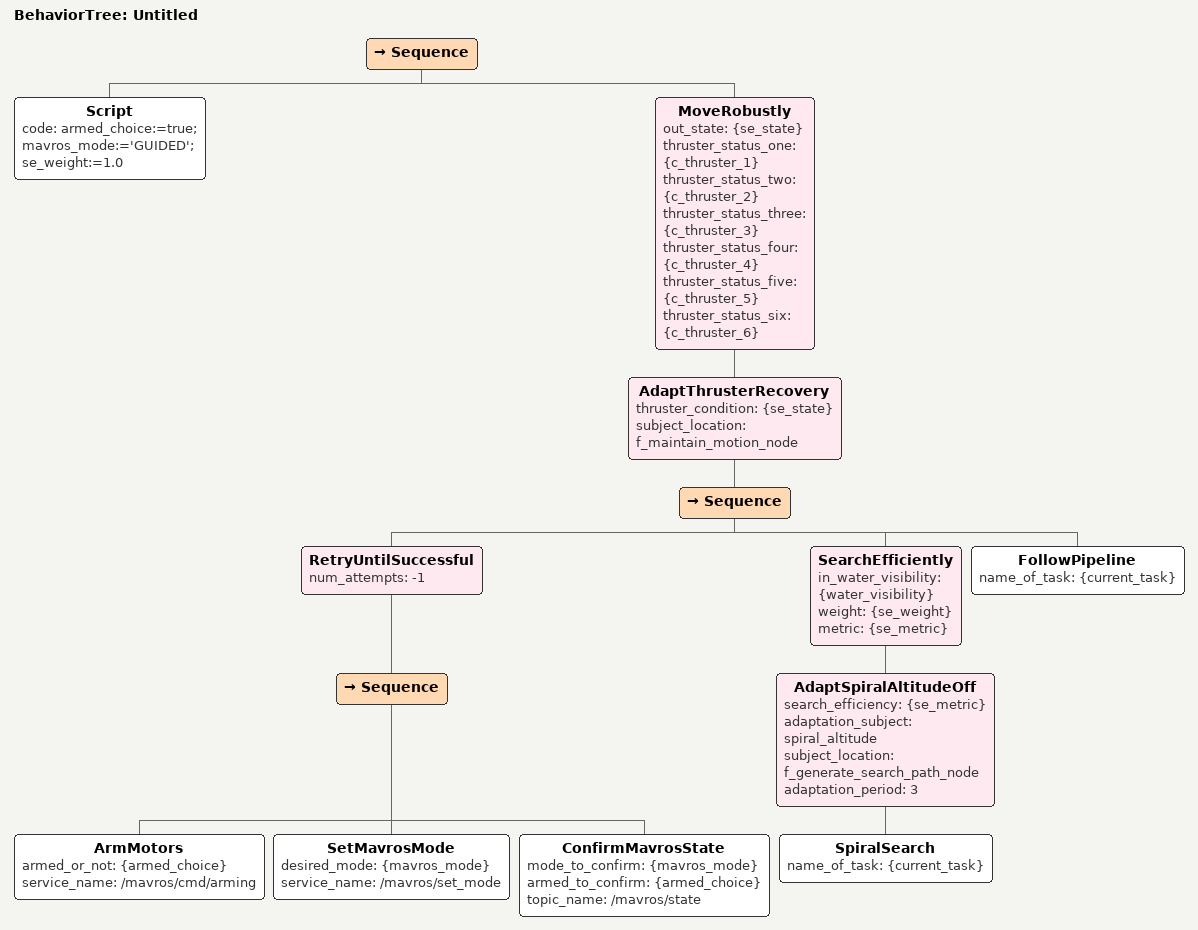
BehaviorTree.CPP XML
<root BTCPP_format="4">
  <BehaviorTree ID="Untitled">
	<Sequence>
		<Script code="armed_choice:=true; mavros_mode:='GUIDED'; se_weight:=1.0"/>
		<MoveRobustly out_state="{se_state}" thruster_status_one="{c_thruster_1}" thruster_status_two="{c_thruster_2}" thruster_status_three="{c_thruster_3}" thruster_status_four="{c_thruster_4}" thruster_status_five="{c_thruster_5}" thruster_status_six="{c_thruster_6}">
			<AdaptThrusterRecovery thruster_condition="{se_state}" subject_location="f_maintain_motion_node">
				<Sequence>
					<RetryUntilSuccessful num_attempts="-1">
					<Sequence>
					<ArmMotors armed_or_not="{armed_choice}" service_name="/mavros/cmd/arming"/>
					<SetMavrosMode desired_mode="{mavros_mode}" service_name="/mavros/set_mode"/>
					<ConfirmMavrosState mode_to_confirm="{mavros_mode}" armed_to_confirm="{armed_choice}" topic_name="/mavros/state"/>
					</Sequence>
					</RetryUntilSuccessful>
						<SearchEfficiently in_water_visibility="{water_visibility}" weight="{se_weight}" metric="{se_metric}"  >
							<AdaptSpiralAltitudeOff search_efficiency="{se_metric}" adaptation_subject="spiral_altitude" subject_location="f_generate_search_path_node" adaptation_period="3">
								<SpiralSearch name_of_task="{current_task}"/>
							</AdaptSpiralAltitudeOff>
						</SearchEfficiently>

					<FollowPipeline name_of_task="{current_task}"/>
				</Sequence>
			</AdaptThrusterRecovery>
		</MoveRobustly>

	</Sequence>
  </BehaviorTree>
</root>
